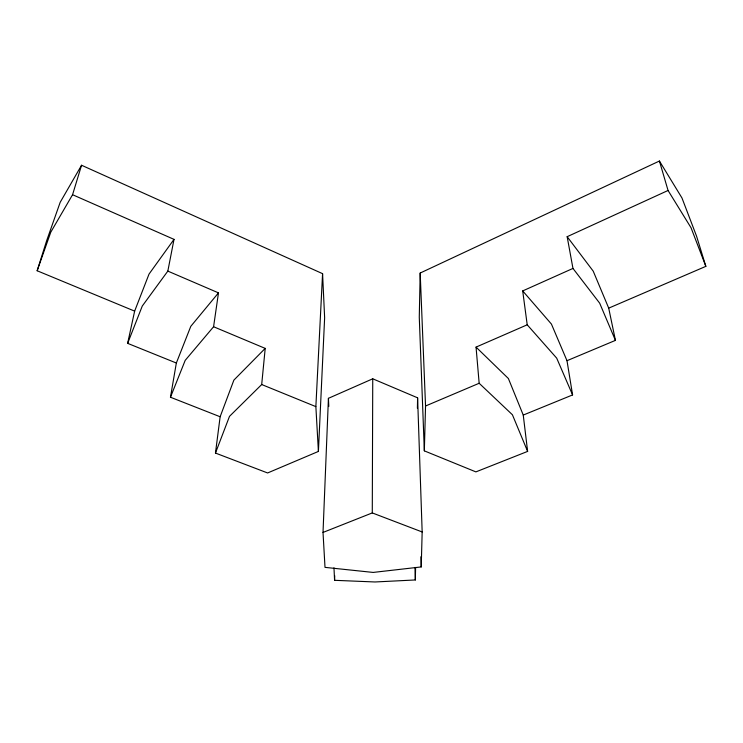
<?xml version="1.0" encoding="UTF-8"?>
<svg xmlns="http://www.w3.org/2000/svg" width="743" height="743" viewBox="0 0 743 743"><rect width="100%" height="100%" fill="white"/><g stroke="black" fill="none" stroke-linecap="round" stroke-linejoin="round"><path stroke-width="1.11" d="M323.019 532.434L372.28 512.921L372.745 378.8L417.603 397.821L422.163 531.96L421.225 566.928L373.172 572.426L325.007 567.364L323.019 532.434L328.425 398.322L372.745 378.8M417.39 408.223L417.603 397.821M572.584 394.932L566.993 360.699L615.436 340.378L608.712 308.141L705.85 266.356L696.562 236.181L681.953 197.944L659.422 161.027L420.185 273.034L419.275 317.168L424.337 450.862L475.891 471.889L527.623 451.4L523.248 415.068L508.388 378.521L476.049 347.111L527.214 324.802L556.693 358.135L572.584 394.932L523.248 415.068M333.969 567.81L334.582 580.311L374.974 581.973L415.328 579.958L415.606 567.438M424.337 450.862L425.544 406.003L420.185 273.034M334.582 580.311L334.721 575.76M318.413 451.428L324.635 317.763L322.573 273.665L81.554 165.252L60.174 202.337L46.688 240.602L37.15 270.758L134.641 311.131L127.638 343.35L176.342 363.021L170.463 397.236L220.132 416.758L215.461 453.063L267.61 472.966L318.413 451.428L315.868 406.625L322.573 273.665M215.461 453.063L229.503 416.349L261.694 384.53L265.205 348.393L213.585 326.744L185.202 360.355L170.463 397.236M213.585 326.744L218.479 292.872L167.834 271.102L142.266 306.06L127.638 343.35M167.834 271.102L174.011 239.367L72.563 194.712L81.554 165.252M37.15 270.758L50.784 232.169L72.563 194.712M220.132 416.758L233.878 380.119L265.205 348.393M134.641 311.131L149.027 274.083L174.011 239.367M176.342 363.021L190.802 326.316L218.479 292.872M615.436 340.378L599.666 303.163L572.964 268.427L567.16 236.692L668.059 190.477L659.422 161.027M527.214 324.802L522.7 290.922L572.964 268.427M425.544 406.003L479.161 383.267L512.419 414.77L527.623 451.4M372.28 512.921L422.163 531.96M261.694 384.53L315.868 406.625M522.7 290.922L551.436 324.087L566.993 360.699M567.16 236.692L593.23 271.167L608.712 308.141M668.059 190.477L691.046 227.776L705.85 266.356M476.049 347.111L479.161 383.267M328.425 398.322L328.805 406.412M420.891 556.758L421.225 566.928M414.984 567.429L415.328 579.958"/></g></svg>
